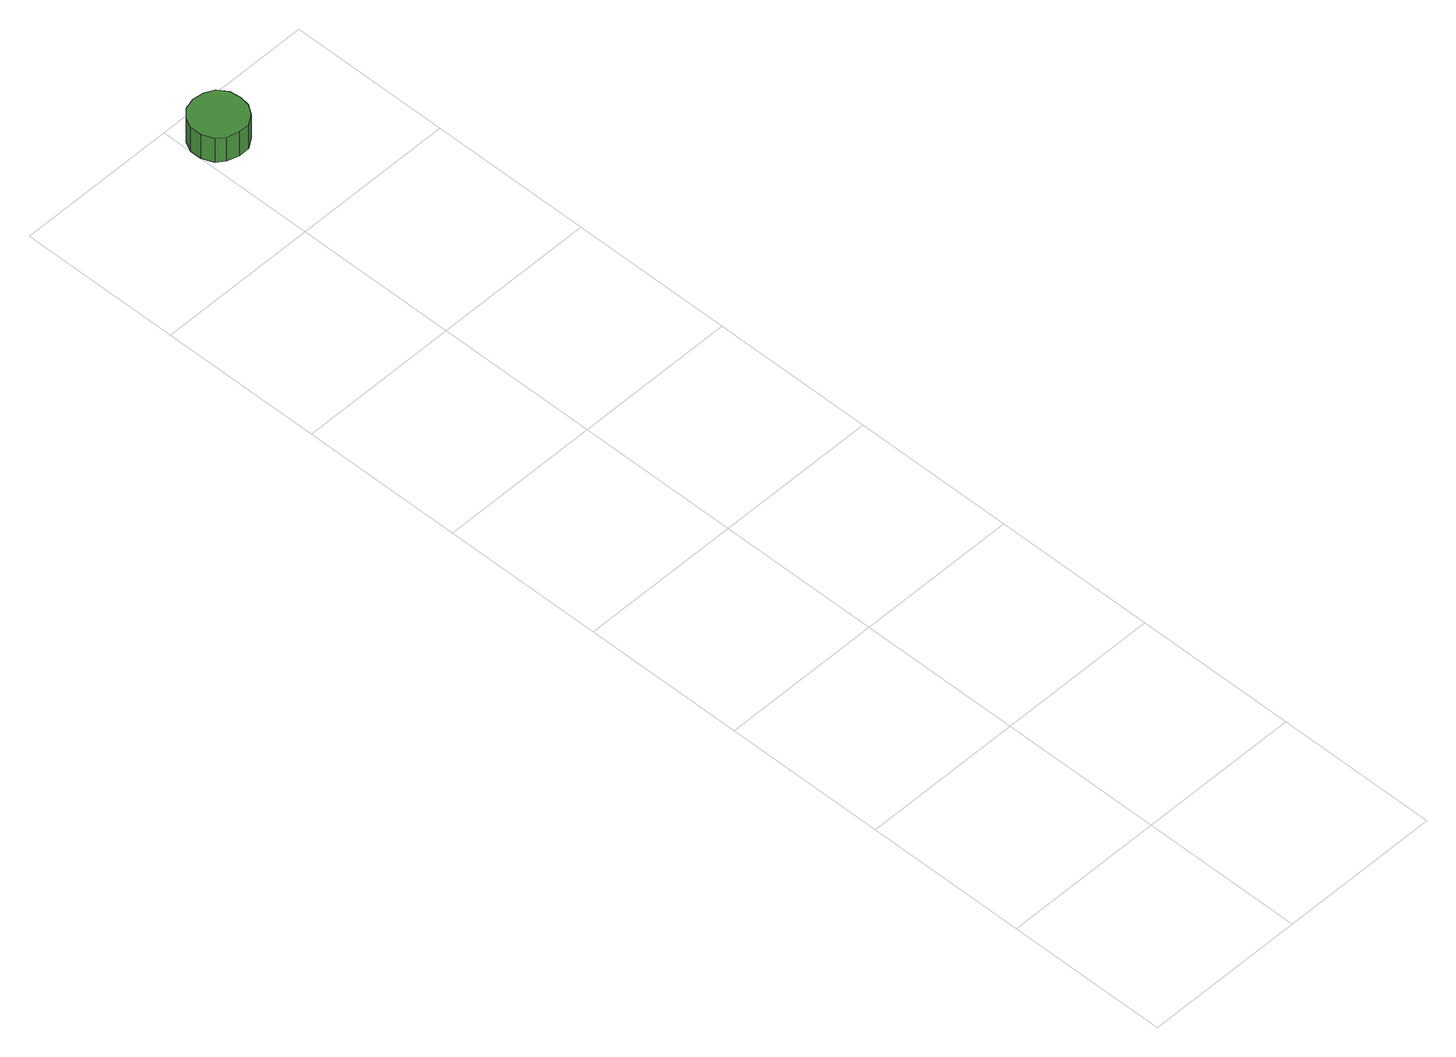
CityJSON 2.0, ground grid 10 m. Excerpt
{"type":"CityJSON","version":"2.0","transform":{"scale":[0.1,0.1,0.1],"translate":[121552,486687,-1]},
"CityObjects":{
"tree1":{"type":"SolitaryVegetationObject","attributes":{"function":"something"},"geometry":[{"type":"MultiSurface","lod":"1","boundaries":[[[0,1,2,3,4,5,6,7,8,9,10,11,12,13,14]],[[15,16,17,18,19,20,21,22,23,24,25,26,27,28,29]],[[0,29,28,1]],[[1,28,27,2]],[[2,27,26,3]],[[3,26,25,4]],[[4,25,24,5]],[[5,24,23,6]],[[6,23,22,7]],[[7,22,21,8]],[[8,21,20,9]],[[9,20,19,10]],[[10,19,18,11]],[[11,18,17,12]],[[12,17,16,13]],[[13,16,15,14]],[[14,15,29,0]]]}]},
"tree2":{"type":"SolitaryVegetationObject","attributes":{"function":"something"}}
},
"vertices":[
[33,677,25],[32,684,25],[28,690,25],[22,693,25],[15,694,25],[8,692,25],[3,687,25],[0,681,25],[0,674,25],[3,667,25],[8,663,25],[15,661,25],[22,661,25],[28,665,25],[32,671,25],[32,671,7],[28,665,7],[22,661,7],[15,661,7],[8,663,7],[3,667,7],[0,674,7],[0,681,7],[3,687,7],[8,692,7],[15,694,7],[22,693,7],[28,690,7],[32,684,7],[33,677,7]
]}
